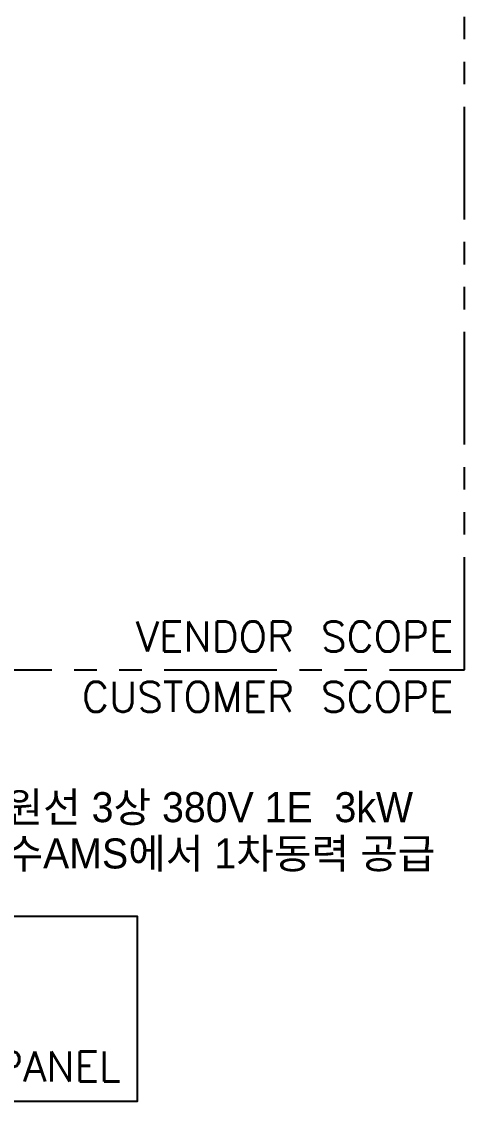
# Model space of a CAD drawing. Header units: millimetres. Extents: x 92843 to 114843, y 2721 to 9158.
# Drawn here: x 113367 to 114843, y 2721 to 6317 of the extents above; entities that cross this region are included whole.
import ezdxf
from ezdxf.enums import TextEntityAlignment as Align

# ---------------------------------------------------------------- set-up
doc = ezdxf.new("R2010")
doc.units = ezdxf.units.MM
doc.header["$LTSCALE"] = 10
doc.linetypes.add('PHANTOM', pattern=[2.5, 1.25, -0.25, 0.25, -0.25, 0.25, -0.25])
doc.layers.add('Layer2', color=7, linetype='Continuous')
doc.styles.get("Standard").update_dxf_attribs({"font": 'txt.shx'})
doc.styles.add('style1', font='')
doc.styles.get('style1').set_extended_font_data('Gulim')

msp = doc.modelspace()

# ---------------------------------------------------------------- linework, layer by layer
at = {"color": 8, "linetype": 'PHANTOM', "ltscale": 30}
msp.add_lwpolyline([(112642.7, 9158.4), (107842.7, 9158.4), (107842.7, 4158.4), (114842.7, 4158.4), (114842.7, 6958.4)], dxfattribs=at)
at = {"ltscale": 2}
msp.add_lwpolyline([(112393.2, 3337.3), (113752.1, 3337.3), (113752.1, 2720.6), (112393.2, 2720.6)], close=True, dxfattribs=at)

# ---------------------------------------------------------------- texts
at = {"color": 4, "linetype": 'Continuous', "ltscale": 2, "style": 'style1'}
for s, p in [('전원선 3상 380V 1E  3kW', (113187.8, 3620.6)), ('우수AMS에서 1차동력 공급', (113187.8, 3466.4))]:
    msp.add_text(s, height=100, dxfattribs=at).set_placement(p, align=Align.BOTTOM_LEFT)
at = {"layer": 'Layer2'}
for s, p in [('VENDOR SCOPE', (114805.8, 4218.8)), ('MACHINE PANEL', (113698.1, 2786.9))]:
    msp.add_text(s, height=100, dxfattribs=at).set_placement(p, align=Align.RIGHT)
at = {"layer": 'Layer2', "color": 4}
msp.add_text('CUSTOMER SCOPE', height=100, dxfattribs=at).set_placement((114805.8, 4018.3), align=Align.RIGHT)

doc.saveas('drawing.dxf')
